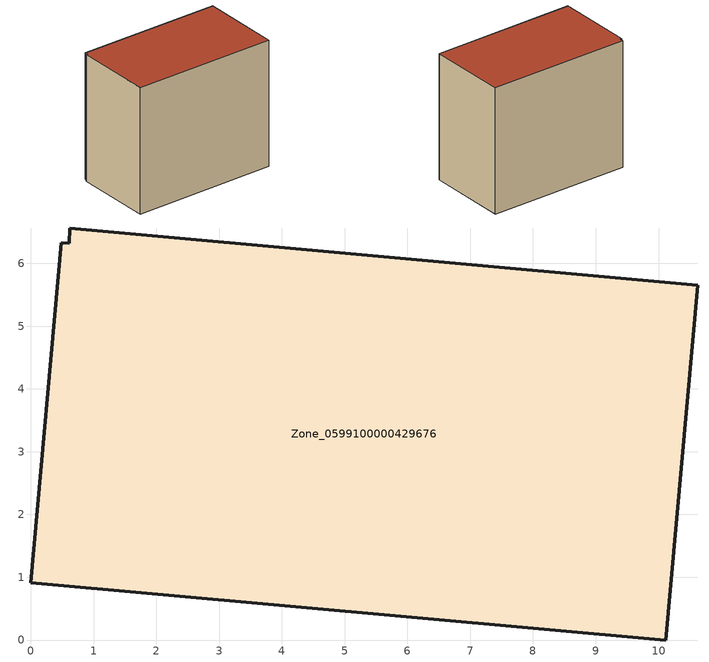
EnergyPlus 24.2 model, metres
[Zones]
Zone_0599100000429676
 floor ground (C_G): 0.61,6.32 0.62,6.56 10.62,5.66 10.11,0 0,0.91 0.49,6.33 z0
 wall outside (C_F): 0,0.91 10.11,0 10.62,5.66 0.62,6.56 0.61,6.32 0.49,6.33 0,0.91 z0:8.95
 roof outside (C_R): 0.62,6.56 0.61,6.32 0.49,6.33 0,0.91 10.11,0 10.62,5.66 z8.95
[BUILDING]
Pand.0599100000429676: North Axis=0; Terrain=City; Loads Convergence Tolerance Value=0.04; Temperature Convergence Tolerance Value=0.4; Solar Distribution=FullExterior; Maximum Number of Warmup Days=25; Minimum Number of Warmup Days=1
[Site:Location]
Rotterdam.The.Hague.AP_ZH_NLD Design_Conditions: Latitude=51.96; Longitude=4.45; Time Zone=1; Elevation=-4.5
[SITE:GROUNDTEMPERATURE:BUILDINGSURFACE]
18, 18, 18, 18, 18, 18, 18, 18, 18, 18, 18, 18
[MATERIAL] Thermal Absorptance=0.9; Solar Absorptance=0.7; Visible Absorptance=0.7
Name | Roughness | Thickness | Conductivity | Density | Specific Heat
G.TC.2006-2014 | MediumSmooth | 0.15 | 0.06 | 540 | 1210
F.TC.2006-2014 | Rough | 0.3 | 0.12 | 1920 | 840
R.TC.2006-2014 | MediumRough | 0.2 | 0.08 | 1500 | 1000
[CONSTRUCTION]
C_G: G.TC.2006-2014
C_F: F.TC.2006-2014
C_R: R.TC.2006-2014
[ZONE]
Zone_0599100000429676: Type=1; Multiplier=1; Ceiling Height=Autocalculate; Volume=Autocalculate; Floor Area=autocalculate; Part of Total Floor Area=Yes
[ZONEINFILTRATION:DESIGNFLOWRATE]
Infil_Zone_0599100000429676: Zone or ZoneList or Space or SpaceList=Zone_0599100000429676; Schedule=AlwaysOn; Design Flow Rate Calculation Method=Flow/Area; Flow Rate per Floor Area=0.0015; Constant Term Coefficient=1; Temperature Term Coefficient=0; Velocity Term Coefficient=0; Velocity Squared Term Coefficient=0
[HVACTEMPLATE:ZONE:IDEALLOADSAIRSYSTEM]
Zone_0599100000429676: Maximum Heating Supply Air Temperature=50; Minimum Cooling Supply Air Temperature=13; Maximum Heating Supply Air Humidity Ratio=0.0156; Minimum Cooling Supply Air Humidity Ratio=0.0077; Heating Limit=NoLimit; Cooling Limit=NoLimit; Dehumidification Control Type=ConstantSensibleHeatRatio; Cooling Sensible Heat Ratio=0.7; Dehumidification Setpoint=60; Humidification Control Type=None; Humidification Setpoint=30; Outdoor Air Method=None; Outdoor Air Flow Rate per Person=0.00944; Outdoor Air Flow Rate per Zone Floor Area=0; Outdoor Air Flow Rate per Zone=0; Demand Controlled Ventilation Type=None; Outdoor Air Economizer Type=NoEconomizer; Heat Recovery Type=None; Sensible Heat Recovery Effectiveness=0.7; Latent Heat Recovery Effectiveness=0.65
[ZONECONTROL:THERMOSTAT]
ThermostatControl_Zone_0599100000429676: Zone or ZoneList=Zone_0599100000429676; Control Type Schedule=DualSetpointControlType; Control 1=Thermostat_Zone_0599100000429676; Temperature Difference Between Cutout And Setpoint=0
[THERMOSTATSETPOINT:DUALSETPOINT]
Thermostat_Zone_0599100000429676: Heating Setpoint Temperature Schedule=HeatingSetpoint_Zone_0599100000429676; Cooling Setpoint Temperature Schedule=CoolingSetpoint_Zone_0599100000429676
[SCHEDULE:COMPACT]
HeatingSetpoint_Zone_0599100000429676: Through: 12/31, For: AllDays, Until: 24:00, 21
CoolingSetpoint_Zone_0599100000429676: Through: 12/31, For: AllDays, Until: 24:00, 24
DualSetpointControlType: Through: 12/31, For: AllDays, Until: 24:00, 4
AlwaysOn: Through: 12/31, For: AllDays, Until: 24:00, 1
